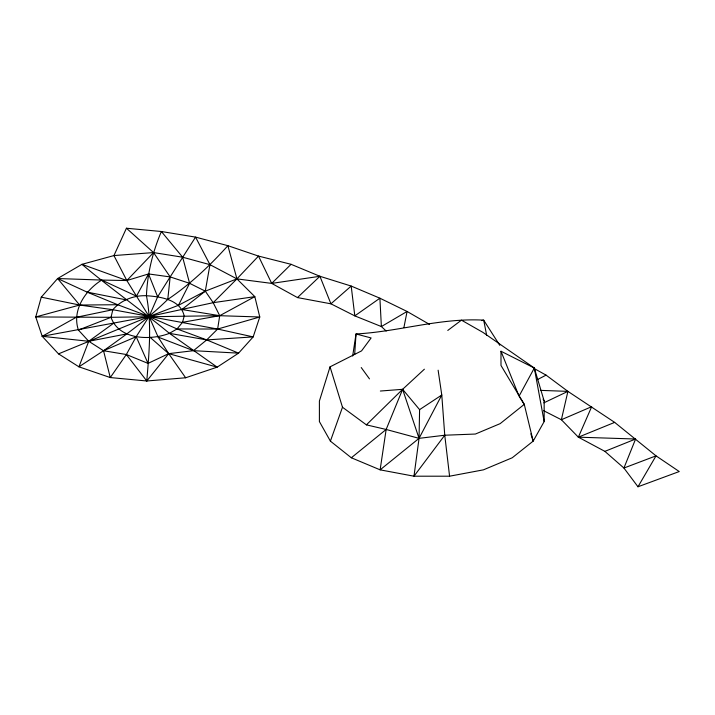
<?xml version="1.0" encoding="UTF-8"?>
<svg xmlns="http://www.w3.org/2000/svg" width="715" height="715" viewBox="0 0 715 715"><rect width="100%" height="100%" fill="white"/><g stroke="black" fill="none" stroke-linecap="round" stroke-linejoin="round"><path stroke-width="1.07" d="M352.665 356.043L356.025 333.968L371.112 337.954L361.558 350.886L330.044 366.849L319.399 401.044L319.399 421.591L330.401 441.137L351.324 457.77L380.121 469.844L413.976 476.199L419.053 438.349L419.589 409.641L402.617 389.318L380.362 391.034M354.667 354.515L356.025 333.968C398.782 331.68 440.503 317.675 483.698 320.159L499.749 345.309M185.65 377.779L168.695 353.648L158.149 337.105L149.086 316.513L126.841 280.539L81.966 264.327C110.369 288.315 140.801 309.658 169.428 333.342L177.025 328.945L182.548 322.295L184.193 316.066C180.761 299.612 160.482 296.645 146.441 295.733C133.982 295.188 121.014 300.139 112.845 309.711L111.022 317.317C118.797 339.974 150.606 340.697 169.428 333.342L206.715 339.911L253.173 336.908L217.628 329.052L112.845 309.711L76.183 317.317L42.212 336.318L149.086 316.513L213.195 302.686L236.924 278.886L227.879 245.683C209.861 265.721 190.19 284.356 167.775 299.424C148.121 318.631 125.92 334.897 103.532 350.734L110.271 377.556L126.341 354.515L148.032 363.39L168.695 353.648L193.47 350.681L206.715 339.911L217.628 329.052L219.711 315.699L213.195 302.686L205.303 291.157L189.591 283.319L170.161 276.919L148.532 273.934L126.841 280.539L101.718 280.066C85.371 290.245 71.661 310.31 78.418 330.053L88.74 341.278L103.532 350.734L126.341 354.515L146.79 380.988L185.65 377.779L217.154 367.153L238.578 353.147L253.173 336.908L259.768 316.986L254.817 296.645L236.924 278.886L209.96 264.666L182.647 257.212L153.546 252.574L113.935 255.568L81.966 264.327L57.62 278.528L41.273 297.163L35.75 316.951L42.212 336.318L58.514 353.871L78.936 366.822L110.271 377.556L146.79 380.988C149.086 352.602 151.92 323.975 146.441 295.733C147.353 273.568 152.688 251.886 161.376 231.508L195.553 237.112L227.879 245.683L258.508 256.086L291.068 264.309L319.918 276.285L351.19 286.063L379.897 298.2L407.085 311.463L429.465 324.378M167.775 299.424L170.161 276.919L195.553 237.112L209.96 264.666L205.303 291.157L181.878 309.515L219.711 315.699L259.768 316.986L217.628 329.052L177.025 328.945L149.086 316.513L117.671 304.724L87.078 292.104L57.62 278.528L79.651 305.037L112.845 309.711M424.379 369.199L402.617 389.318L386.154 429.465L380.121 469.844L419.053 438.349L441.781 395.02L438.125 370.2M403.93 327.434L407.085 311.463L381.381 326.558L354.81 315.878L330.929 303.821L297.485 297.583L271.7 283.399L236.924 278.886L205.303 291.157L178.464 305.296L149.086 316.513L58.514 353.871M540.334 390.363L567.907 391.373L561.373 419.732L578.355 437.178L604.881 451.362L623.927 468.039L637.986 486.772L679.25 471.543L656.03 455.857L614.668 422.386L567.907 391.373L546.072 375.125L533.712 368.252M330.401 441.137L342.485 407.237L330.044 366.849M543.641 410.705L561.373 419.732L591.68 406.683L578.355 437.178L635.599 439.019L623.927 468.039L656.03 455.857L637.986 486.772M153.546 252.574L126.841 280.539L113.935 255.568L126.43 228.228L153.546 252.574L170.161 276.919L157.649 296.796L149.086 316.513L136.181 336.702L126.341 354.515M178.464 305.296L189.591 283.319L182.647 257.212L161.376 231.508L126.43 228.228M447.769 330.446L461.461 320.15L483 332.43L534.32 368.028L519.045 396.173L500.992 351.244L534.32 368.028L544.16 401.044L544.16 421.591L533.158 441.137L512.235 457.77L483.438 469.844L449.574 476.199L413.976 476.199L444.757 435.221L441.781 395.02L419.589 409.641M146.79 380.988L168.695 353.648L217.154 367.153L169.428 333.342M236.924 278.886L258.508 256.086L271.7 283.399L319.918 276.285L330.929 303.821L351.19 286.063L354.81 315.878L379.897 298.2L381.381 326.558L386.171 331.036M271.7 283.399L291.068 264.309M342.485 407.237L366.393 424.853L402.617 389.318L419.053 438.349L444.757 435.221L475.404 434.041L500.16 423.638L524.274 404.359L501 365.472L500.992 351.244M297.485 297.583L319.918 276.285M351.324 457.77L386.154 429.465L419.053 438.349M113.426 323.394L88.74 341.278L78.936 366.822L103.532 350.734L136.181 336.702L148.032 363.39M182.548 322.295L219.711 315.699L254.817 296.645L213.195 302.686M537.448 379.602L546.072 375.125M543.802 402.867L567.907 391.373M578.355 437.178L614.668 422.386M604.881 451.362L635.599 439.019M78.418 330.053L111.022 317.317L219.711 315.699M117.671 304.724L79.651 305.037L35.75 316.951L111.022 317.317M481.526 320.579L483.698 320.159L486.647 335.21M126.948 333.869L88.74 341.278L42.212 336.318M57.62 278.528L101.718 280.066L136.467 296.162L148.532 273.934L157.649 296.796M87.078 292.104L125.912 299.817M41.273 297.163L79.651 305.037M366.393 424.853L386.154 429.465M177.025 328.945L206.715 339.911L238.578 353.147L193.47 350.681L158.149 337.105M149.944 337.203L168.695 353.648M361.236 367.546L369.476 378.879M519.626 397.084L524.274 404.359L533.158 441.137L530.861 433.817M543.114 399.176L544.16 401.044M534.32 368.028L544.16 421.591M444.757 435.221L449.574 476.199"/></g></svg>
